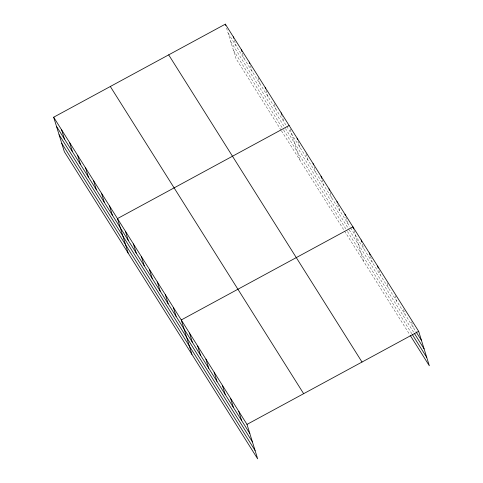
<?xml version="1.0" encoding="UTF-8"?>
<svg xmlns="http://www.w3.org/2000/svg" width="483" height="483" viewBox="0 0 483 483"><rect width="100%" height="100%" fill="white"/><g stroke="black" fill="none" stroke-linecap="round" stroke-linejoin="round"><path stroke-width="0.36" stroke-dasharray="2.42 1.81" d="M228.181 33.327L350.199 227.203M350.598 227.831L415.646 331.187M230.759 41.671L284.994 127.832M285.393 128.466L348.792 229.208M349.191 229.836L413.919 332.69M233.422 50.262L283.267 129.456M283.666 130.09L347.066 230.826M347.464 231.46L411.884 333.819M281.064 130.193L236.006 58.6L226.213 26.976M281.462 130.827L409.771 334.701M411.546 321.811L413.297 327.456M403.546 309.458L405.08 314.403M395.112 295.699L396.863 301.35M387.118 283.352L388.646 288.291M378.901 270.293L380.429 275.238M370.467 256.533L372.212 262.178M362.467 244.181L363.995 249.125M354.033 230.421L363.602 261.345M345.84 217.042L347.802 223.4M337.865 204.375L339.827 210.727M330.106 192.409L331.857 198.054M322.131 179.736L323.882 185.387M314.155 167.064L315.906 172.715M305.962 153.691L307.931 160.042M297.987 141.018L299.955 147.369M290.229 129.052L299.804 159.97M281.601 114.26L284.004 122.03M274.284 103.706L276.028 109.357M266.091 90.333L268.053 96.685M258.115 77.66L260.077 84.012M250.357 65.694L252.108 71.345M242.381 53.021L244.132 58.672M234.406 40.349L236.157 46"/><path stroke-width="0.72" d="M53.661 117.212L246.994 424.4L257.662 458.85L64.33 151.668L53.661 117.212L225.338 24.15L418.67 331.332L429.339 365.788L410.164 335.323M289.136 125.52L117.466 218.588L128.128 253.038M246.994 424.4L418.67 331.332M416.032 331.809L421.514 340.515M414.311 333.312L424.092 348.853M412.277 334.441L426.755 357.444M168.688 54.863L362.021 362.045M110.317 86.505L303.65 393.687M56.505 126.395L249.838 433.577M59.089 134.733L252.422 441.915M61.746 143.324L255.078 450.512M377.585 266.061L378.243 268.174M369.374 253.001L370.026 255.121M361.157 239.948L361.809 242.068M353.592 229.008L352.94 226.889L181.264 319.957L191.926 354.407M344.965 214.223L345.399 215.635M336.989 201.55L337.424 202.963M329.014 188.877L329.448 190.29M321.038 176.204L321.696 178.324M313.062 163.538L313.503 164.945M297.111 138.192L297.552 139.605M281.166 112.847L281.601 114.26M265.215 87.508L265.65 88.92M249.264 62.162L249.699 63.575M241.289 49.495L241.947 51.609M233.313 36.823L233.754 38.235M225.338 24.15L225.778 25.563M238.777 411.341L241.621 420.524M230.566 398.288L233.404 407.465M222.349 385.235L225.187 394.412M214.132 372.176L216.97 381.353M205.915 359.123L208.753 368.3M197.698 346.063L200.536 355.246M189.481 333.01L192.319 342.187M173.288 307.285L176.132 316.462M165.313 294.612L168.156 303.789M157.337 281.939L160.181 291.122M149.362 269.272L152.205 278.45M141.386 256.6L144.23 265.777M133.417 243.927L136.254 253.104M125.441 231.254L128.279 240.437M109.49 205.915L112.328 215.092M101.515 193.242L104.352 202.419M93.539 180.57L96.383 189.747M85.563 167.897L88.407 177.08M77.588 155.23L80.432 164.407M69.612 142.557L72.456 151.734M61.637 129.885L64.48 139.062"/></g></svg>
